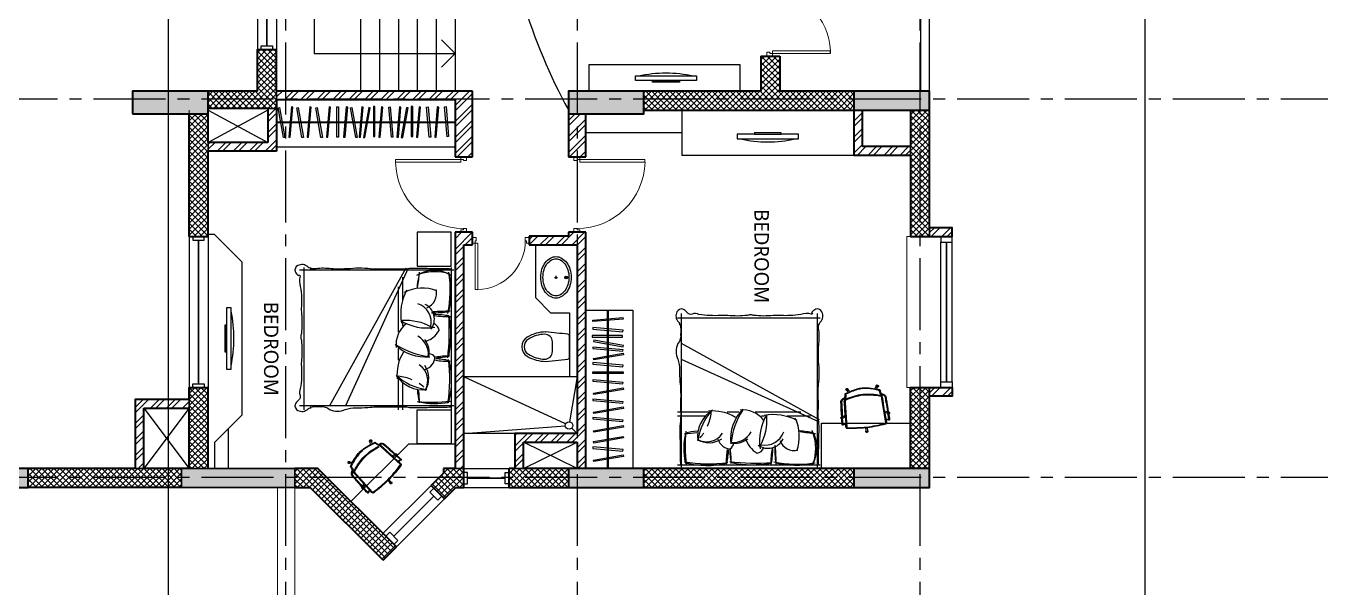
# Model space of a CAD drawing. Header units: millimetres. Extents: x -2409243 to -2334937, y -643723 to -441957.
# Drawn here: x -2390357 to -2373123, y -624773 to -617328 of the extents above; entities that cross this region are included whole.
import ezdxf

# ---------------------------------------------------------------- set-up
doc = ezdxf.new("R2010")
doc.units = ezdxf.units.MM
doc.header["$MEASUREMENT"] = 0
doc.linetypes.add('CENTER2', pattern=[28.575, 19.05, -3.175, 3.175, -3.175])
doc.linetypes.add('DASHED2', pattern=[0.375, 0.25, -0.125])
for name, color, linetype in [('A-Anno-Dims', 7, 'Continuous'), ('A-Anno-Grid Lines', 154, 'Continuous'), ('A-Elevation', 4, 'Continuous'), ('A-Sanitory', 181, 'Continuous'), ('A-Steps', 3, 'Continuous'), ('A-Wall Patt', 8, 'Continuous'), ('A-Window', 4, 'Continuous'), ('S-Conc Patt', 9, 'Continuous'), ('TAGS', 7, 'Continuous')]:
    doc.layers.add(name, color=color, linetype=linetype)
for name, color, linetype, lineweight in [('A-Detail Lines', 8, 'Continuous', 25), ('A-Door', 4, 'Continuous', 9), ('A-DTLS-Elevation', 4, 'Continuous', 25), ('A-Wall Ele', 3, 'Continuous', 20), ('A-Wall Sec', 1, 'Continuous', 30), ('P-Fixtures', 251, 'Continuous', 5), ('S-Concrete', 40, 'Continuous', 30)]:
    doc.layers.add(name, color=color, linetype=linetype, lineweight=lineweight)
doc.layers.add('I-Furniture', color=7, linetype='Continuous', lineweight=25, true_color=0xd17000)
doc.layers.add('revised', color=7, linetype='Continuous', lineweight=30, true_color=0xd38827)
doc.layers.get('A-Anno-Dims').off()
doc.styles.get("Standard").update_dxf_attribs({"font": 'trebuc.ttf'})
pattern_1 = [(45, (-1525842.6, -761657.07), (-106.066017, 106.066017), []), (45, (-1525771.88, -761657.07), (-106.066017, 106.066017), [])]
pattern_2 = [(225, (-1525842.595, -761657.066), (39.7747564, -39.7747564), []), (315, (-1525842.595, -761657.066), (39.7747564, 39.7747564), [])]
pattern_3 = [(45, (-1525842.6, -761774.57), (-106.066017, 106.066017), []), (45, (-1525771.88, -761774.57), (-106.066017, 106.066017), [])]

# ---------------------------------------------------------------- blocks, each defined once
blk = doc.blocks.new('Bay Win TRIAN')
at = {"layer": 'A-Window'}
for p, q in [((20940, -6882), (20304, -6245)), ((20763, -7059), (20127, -6422))]:
    blk.add_line(p, q, dxfattribs=at)
at = {"layer": 'A-Window', "color": 2, "lineweight": 30}
blk.add_line((20269, -6387), (20799, -6917), dxfattribs=at)
at = {"layer": 'A-Window'}
for points in [[(20269, -6281), (20322, -6334), (20215, -6440), (20162, -6387)], [(20905, -6917), (20852, -6864), (20746, -6970), (20799, -7023)]]:
    blk.add_lwpolyline(points, dxfattribs=at)
blk = doc.blocks.new('Toilet Win')
at = {"layer": 'A-Window', "color": 2, "lineweight": 30}
blk.add_line((22742, -8048), (22742, -8548), dxfattribs=at)
at = {"layer": 'A-Window'}
for points in [[(22617, -7998), (22617, -8598)], [(22667, -7998), (22667, -8048), (22817, -8048), (22817, -7998)], [(22867, -7998), (22867, -8598)], [(22667, -8598), (22667, -8548), (22817, -8548), (22817, -8598)]]:
    blk.add_lwpolyline(points, dxfattribs=at)
blk = doc.blocks.new('Bay Win Rec')
at = {"layer": 'A-Wall Ele'}
for points in [[(27370, -13729), (29370, -13729)], [(27370, -13729), (27370, -13779)], [(29370, -13729), (29370, -13779)]]:
    blk.add_lwpolyline(points, dxfattribs=at)
at = {"layer": 'A-Window'}
for p, q in [((27445, -14179), (29295, -14179)), ((27445, -14329), (29295, -14329))]:
    blk.add_line(p, q, dxfattribs=at)
at = {"layer": 'A-Window', "color": 2, "lineweight": 30}
blk.add_line((29295, -14254), (27445, -14254), dxfattribs=at)
at = {"layer": 'A-Window'}
for points in [[(27370, -14179), (27445, -14179), (27445, -14329), (27370, -14329)], [(29370, -14179), (29295, -14179), (29295, -14329), (29370, -14329)]]:
    blk.add_lwpolyline(points, dxfattribs=at)
blk = doc.blocks.new('ABL_Door_S - 1000 x 2100-11-3 Second Floor Lvl')
at = {"layer": 'A-Door', "color": 5}
for p, q in [((-500, 38), (-450, 38)), ((-500, -38), (-500, 38)), ((-450, 38), (-450, -3)), ((450, 38), (450, -3)), ((500, 38), (450, 38)), ((500, -38), (500, 38)), ((-500, -38), (-465, -38)), ((-465, -3), (-450, -3)), ((-465, -38), (-465, -3)), ((-430, -38), (-465, -38)), ((465, -3), (450, -3)), ((465, -38), (465, -3)), ((500, -38), (465, -38))]:
    blk.add_line(p, q, dxfattribs=at)
at = {"layer": 'A-Door', "color": 5, "lineweight": 18}
for p, q in [((-465, -38), (-465, -902)), ((-430, -38), (-430, -902)), ((-430, -902), (-465, -902))]:
    blk.add_line(p, q, dxfattribs=at)
at = {"layer": 'A-Door'}
blk.add_arc((-450, -3), 900, 271.2733, 0, dxfattribs=at)
blk = doc.blocks.new('Grid Residences')
at = {"layer": 'A-Anno-Grid Lines', "linetype": 'CENTER2', "ltscale": 50}
for p, q in [((-20087, 2923), (-20087, -27704)), ((-15072, 2923), (-15072, -27704)), ((12818, -13904), (-37818, -13904)), ((12818, -17764), (-37818, -17764)), ((12818, -22304), (-37818, -22304))]:
    blk.add_line(p, q, dxfattribs=at)
blk = doc.blocks.new('ABL_Door_S - 900 x 2100-6-3 Second Floor Lvl')
at = {"layer": 'A-Door', "color": 5, "lineweight": 18}
for p, q in [((-450, 37), (-400, 37)), ((-450, -38), (-450, 37)), ((-400, 37), (-400, -3)), ((400, 37), (400, -3)), ((450, 37), (400, 37)), ((450, -38), (450, 37)), ((-450, -38), (-415, -38)), ((-380, -38), (-450, -38)), ((-415, -3), (-400, -3)), ((-415, -38), (-415, -3)), ((-415, -38), (-415, -802)), ((-380, -38), (-380, -802)), ((415, -3), (400, -3)), ((415, -38), (415, -3)), ((450, -38), (415, -38))]:
    blk.add_line(p, q, dxfattribs=at)
blk.add_lwpolyline([(-380, -802), (-415, -802)], dxfattribs=at)
at = {"layer": 'A-Door', "lineweight": 18}
blk.add_arc((-400, -3), 800, 271.4325, 0, dxfattribs=at)
at = {"layer": 'A-Door', "color": 5, "lineweight": 18}
blk.add_arc((-400, -3), 800, 268.9256, 271.0744, dxfattribs=at)
blk = doc.blocks.new('dw d u s')
at = {"layer": 'A-Window'}
blk.add_line((-18535, -154670), (-18535, -154900), dxfattribs=at)
at = {"layer": 'A-Window', "color": 2, "lineweight": 60}
blk.add_line((-15610, -154785), (-18460, -154785), dxfattribs=at)
at = {"layer": 'A-Window'}
for points in [[(-15535, -154670), (-18535, -154670)], [(-18535, -154710), (-18460, -154710), (-18460, -154860), (-18535, -154860)], [(-15535, -154710), (-15610, -154710), (-15610, -154860), (-15535, -154860)], [(-15535, -154900), (-18535, -154900)]]:
    blk.add_lwpolyline(points, dxfattribs=at)
at = {"layer": 'A-Door'}
blk.add_blockref('ABL_Door_S - 900 x 2100-6-3 Second Floor Lvl', (-18985, -154785), dxfattribs=at)
blk = doc.blocks.new('ABL_Door_S - 750 x 2100-5-3 Second Floor Lvl')
at = {"layer": 'A-Door', "color": 5, "lineweight": 18}
for p, q in [((-375, 38), (-325, 38)), ((-375, -38), (-375, 38)), ((-325, 38), (-325, -3)), ((325, 38), (325, -3)), ((375, 38), (325, 38)), ((375, -38), (375, 38)), ((-375, -38), (-340, -38)), ((-340, -3), (-325, -3)), ((-340, -38), (-340, -3)), ((-340, -38), (-340, -652)), ((-305, -38), (-340, -38)), ((-305, -38), (-305, -652)), ((340, -3), (325, -3)), ((340, -38), (340, -3)), ((375, -38), (340, -38))]:
    blk.add_line(p, q, dxfattribs=at)
blk.add_lwpolyline([(-340, -652), (-305, -652)], dxfattribs=at)
at = {"layer": 'A-Door', "lineweight": 18}
blk.add_arc((-325, -3), 650, 271.7632, 0, dxfattribs=at)
blk = doc.blocks.new('Win 2000 @ 300W')
at = {"layer": 'A-Window', "color": 2, "lineweight": 30}
blk.add_line((1950, -125), (50, -125), dxfattribs=at)
at = {"layer": 'A-Window'}
for points in [[(2000, 0), (0, 0)], [(0, -50), (50, -50), (50, -200), (0, -200)], [(2000, -50), (1950, -50), (1950, -200), (2000, -200)], [(2000, -250), (0, -250)]]:
    blk.add_lwpolyline(points, dxfattribs=at)
blk = doc.blocks.new('Kitchen Win 1500')
at = {"layer": 'A-Window', "color": 2, "lineweight": 30}
blk.add_line((-37322, -4779), (-38722, -4779), dxfattribs=at)
at = {"layer": 'A-Window'}
for points in [[(-37272, -4654), (-38772, -4654)], [(-38772, -4704), (-38722, -4704), (-38722, -4854), (-38772, -4854)], [(-37272, -4704), (-37322, -4704), (-37322, -4854), (-37272, -4854)], [(-37272, -4904), (-38772, -4904)]]:
    blk.add_lwpolyline(points, dxfattribs=at)
blk = doc.blocks.new('Shaft 2')
at = {"layer": 'A-Detail Lines'}
for p, q in [((-10900, 51347), (-10100, 51947)), ((-10900, 51947), (-10100, 51347))]:
    blk.add_line(p, q, dxfattribs=at)
blk = doc.blocks.new('su')
at = {"layer": 'A-Detail Lines'}
for p, q in [((200582, 6823), (200582, 3573)), ((202447, 3573), (202267, 3753)), ((200582, 3573), (202447, 3573)), ((202447, 3573), (202267, 3393))]:
    blk.add_line(p, q, dxfattribs=at)
at = {"layer": 'A-DTLS-Elevation'}
for p, q in [((201132, 6873), (200082, 6873)), ((201132, 4123), (201132, 6873)), ((202497, 4123), (201132, 4123))]:
    blk.add_line(p, q, dxfattribs=at)
at = {"layer": 'A-Steps'}
for p, q in [((201082, 6823), (200082, 6823)), ((201082, 4073), (201082, 6823)), ((201082, 6573), (200082, 6573)), ((201082, 6323), (200082, 6323)), ((201082, 6073), (200082, 6073)), ((201082, 5823), (200082, 5823)), ((201082, 5573), (200082, 5573)), ((201082, 5323), (200082, 5323)), ((201082, 5073), (200082, 5073)), ((201082, 4823), (200082, 4823)), ((201082, 4573), (200082, 4573)), ((201082, 4323), (200082, 4323)), ((201082, 4073), (200082, 4073)), ((202497, 4073), (201082, 4073)), ((201197, 4073), (201197, 3073)), ((201447, 4073), (201447, 3073)), ((201697, 4073), (201697, 3073)), ((201947, 4073), (201947, 3073)), ((202197, 4073), (202197, 3073)), ((202447, 4073), (202447, 3073))]:
    blk.add_line(p, q, dxfattribs=at)
at = {"layer": 'A-Steps', "linetype": 'DASHED2', "ltscale": 1000}
blk.add_line((202497, 4123), (202497, 4073), dxfattribs=at)
at = {"layer": 'A-Detail Lines', "insert": (200494, 7057), "char_height": 150, "width": 588.38, "attachment_point": 1}
blk.add_mtext('UP', dxfattribs=at)
blk = doc.blocks.new('Sink TOILET')
for points in [[(1123786, -93318, -0.12976), (1123805, -93245, -0.106426), (1123866, -93176, -0.084431), (1123952, -93133, -0.073534), (1124061, -93117, -0.073534), (1124169, -93133, -0.084431), (1124255, -93176, -0.106426), (1124316, -93245, -0.12976), (1124336, -93318, -0.12976), (1124316, -93391, -0.106426), (1124255, -93460, -0.084431), (1124169, -93503, -0.073534), (1124061, -93519, -0.073534), (1123952, -93503, -0.084431), (1123866, -93460, -0.106426), (1123805, -93391, -0.12976)], [(1123815, -93318, -0.12976), (1123830, -93259, -0.106426), (1123883, -93199, -0.084431), (1123960, -93161, -0.073534), (1124061, -93146, -0.073534), (1124161, -93161, -0.084431), (1124238, -93199, -0.106426), (1124291, -93259, -0.12976), (1124307, -93318, -0.12976), (1124291, -93377, -0.106426), (1124238, -93437, -0.084431), (1124161, -93475, -0.073534), (1124061, -93490, -0.073534), (1123960, -93475, -0.084431), (1123883, -93437, -0.106426), (1123830, -93377, -0.12976)]]:
    blk.add_lwpolyline(points, format="xyb", close=True)
for radius in [17.8, 12.2]:
    blk.add_circle((1124061, -93182), radius)
at = {"layer": 'A-Detail Lines'}
for points in [[(1124041, -93318), (1124081, -93318)], [(1124061, -93338), (1124061, -93298)]]:
    blk.add_lwpolyline(points, dxfattribs=at)
blk = doc.blocks.new('Arrsng 2')
at = {"layer": 'A-Sanitory'}
for points in [[(-3869, -15557), (-4162, -15527, -0.384412), (-4184, -15502), (-4184, -15222, -0.383904), (-4162, -15197, -0.001434), (-3871, -15167, -0.140641), (-3624, -15237, -0.259738), (-3554, -15362, -0.259738), (-3624, -15487, -0.139471)], [(-3959, -15427), (-3959, -15297, -0.422961), (-3856, -15197, -0.13189), (-3640, -15262, -0.259738), (-3584, -15362, -0.259738), (-3640, -15462, -0.13189), (-3856, -15527, -0.422961)]]:
    blk.add_lwpolyline(points, format="xyb", close=True, dxfattribs=at)
blk.add_arc((-3868, -15192), 25, 89.84, 95.7189, dxfattribs=at)
blk = doc.blocks.new('h b  b')
at = {"layer": 'A-Detail Lines'}
for points in [[(67669, 2773), (66879, 2343)], [(66879, 2773), (67669, 2343)]]:
    blk.add_lwpolyline(points, dxfattribs=at)
blk = doc.blocks.new('s5')
at = {"layer": 'A-Detail Lines'}
for p, q in [((-39900, 54612), (-39550, 55322)), ((-39900, 55322), (-39550, 54612))]:
    blk.add_line(p, q, dxfattribs=at)
blk = doc.blocks.new('Res Col LAyout 11th Floor')
at = {"layer": 'S-Conc Patt'}
for points in [[(-900258, 143166), (-899258, 143166), (-899258, 143466), (-900258, 143466)], [(-894489, 143166), (-893489, 143166), (-893489, 143466), (-894489, 143466)], [(-890709, 143216), (-889709, 143216), (-889709, 143466), (-890709, 143466)], [(-903139, 138216), (-901639, 138216), (-901639, 138466), (-903139, 138466)], [(-899609, 138216), (-899609, 138466), (-898109, 138466), (-898109, 138216)], [(-894489, 138216), (-893489, 138216), (-893489, 138466), (-894489, 138466)], [(-890709, 138216), (-889709, 138216), (-889709, 138466), (-890709, 138466)]]:
    blk.add_hatch(color=256, dxfattribs=at).paths.add_polyline_path(points)
at = {"layer": 'S-Concrete', "lineweight": 35}
for points in [[(-900258, 143166), (-899258, 143166), (-899258, 143466), (-900258, 143466)], [(-894489, 143166), (-893489, 143166), (-893489, 143466), (-894489, 143466)], [(-890709, 143216), (-889709, 143216), (-889709, 143466), (-890709, 143466)], [(-903139, 138216), (-901639, 138216), (-901639, 138466), (-903139, 138466)], [(-894489, 138216), (-893489, 138216), (-893489, 138466), (-894489, 138466)], [(-890709, 138216), (-889709, 138216), (-889709, 138466), (-890709, 138466)]]:
    blk.add_lwpolyline(points, close=True, dxfattribs=at)
at = {"layer": 'S-Concrete'}
blk.add_lwpolyline([(-899609, 138216), (-899609, 138466), (-898109, 138466), (-898109, 138216), (-899609, 138216)], dxfattribs=at)
blk = doc.blocks.new('executive study table')
at = {"layer": 'I-Furniture'}
for p, q in [((-171, 533), (-152, 534)), ((-155, 571), (-133, 572)), ((-140, 567), (-139, 571)), ((-171, 7), (-152, 6)), ((-155, -30), (-133, -32)), ((-140, -27), (-139, -31))]:
    blk.add_line(p, q, dxfattribs=at)
for points in [[(-509, 270, -0.04406), (-503, 336, -0.026544), (-480, 437), (-506, 458, -3.638528), (-496, 470), (-474, 457, -0.010397), (-461, 495, -0.318214), (-452, 502, 0.043075), (-444, 502, 0.035302), (-412, 510, 0.013054), (-403, 513, -0.140274), (-393, 546, -0.187796), (-364, 568, -0.087841), (-327, 571, 0.059908), (-291, 573, -0.051364), (-254, 575), (-196, 578), (-157, 580, -1), (-129, 582), (-95, 584), (-77, 585, -0.040528), (-61, 585, 0.019703), (-50, 584, -0.367951), (-46, 580, -0.076399), (-46, 574, -0.223629), (-48, 571, -0.09063), (-48, 571, 0.435593), (-49, 571), (-50, 566, 0.041397), (-52, 552, 0.005779), (-52, 542, 0.01447), (-52, 538), (-15, 540, -0.416429), (3, 524, -0.025896), (23, 280), (60, 277, -3.543521), (59, 262), (23, 262, -0.026019), (3, 16, -0.416429), (-15, 0), (-52, 2, 0.01447), (-52, -2, 0.005779), (-52, -12, 0.041397), (-50, -26), (-49, -31, 0.435593), (-48, -31, -0.09063), (-48, -31, -0.223629), (-46, -34, -0.076399), (-46, -40, -0.367951), (-50, -44, 0.019703), (-61, -44, -0.040528), (-77, -45), (-95, -44), (-129, -42, -1), (-157, -40), (-196, -38), (-254, -35, -0.051364), (-291, -33, 0.059908), (-327, -31, -0.087841), (-364, -28, -0.187796), (-393, -6, -0.140274), (-403, 27, 0.013054), (-412, 30, 0.035302), (-444, 38, 0.043075), (-452, 39, -0.318214), (-461, 45, -0.010397), (-474, 84), (-496, 71, -3.638528), (-506, 82), (-480, 103, -0.026544), (-503, 204, -0.04406)], [(-499, 270, 0.04406), (-494, 206, 0.042095), (-452, 49, -0.042637), (-443, 48, -0.035302), (-409, 40, -0.026112), (-389, 32, 0.070764), (-375, 28), (-352, 25, 0.002232), (-338, 25), (-15, 10, 0.431435), (-7, 17, 0.026929), (13, 270, 0.026929), (-7, 523, 0.431435), (-15, 530), (-338, 515, 0.002232), (-352, 515), (-375, 512, 0.070764), (-389, 508, -0.026112), (-409, 500, -0.035302), (-443, 492, -0.042637), (-452, 492, 0.042095), (-494, 335, 0.04406)], [(-155, 571), (-171, 533), (-339, 525, 0.002292), (-353, 525), (-377, 522, 0.066419), (-392, 517, -0.120179), (-385, 541, -0.187796), (-362, 558, -0.087841), (-328, 561, 0.059908), (-289, 563, -0.052112), (-254, 565), (-195, 568)], [(-152, 534), (-62, 538, -0.01546), (-62, 542, -0.005779), (-62, 552, -0.041397), (-59, 569), (-58, 573, -0.044554), (-58, 574, -0.006403), (-62, 575, 0.040528), (-77, 575), (-94, 574), (-133, 572, -0.154174), (-140, 567)], [(-155, -30), (-171, 7), (-339, 15, -0.002292), (-353, 15), (-377, 19, -0.066419), (-392, 23, 0.120179), (-385, -1, 0.187796), (-362, -18, 0.087841), (-328, -21, -0.059908), (-289, -23, 0.052112), (-254, -25), (-195, -28)], [(-152, 6), (-62, 2, 0.01546), (-62, -2, 0.005779), (-62, -12, 0.041397), (-59, -28), (-58, -32, 0.044554), (-58, -34, 0.006403), (-62, -34, -0.040528), (-77, -35), (-94, -34), (-133, -32, 0.154174), (-140, -27)]]:
    blk.add_lwpolyline(points, format="xyb", close=True, dxfattribs=at)
for points in [[(-157, 580), (-129, 582)], [(-157, -40), (-129, -42)]]:
    blk.add_lwpolyline(points, dxfattribs=at)
for points in [[(-496, 470), (-505, 475, 0.915293), (-514, 464), (-506, 458)], [(-385, 39, -0.074007), (-425, 270, -0.074007), (-385, 501)], [(-376, 42, -0.073942), (-415, 270, -0.073942), (-376, 498)], [(23, 270, -0.000012), (23, 270, -0.000012)], [(60, 277), (69, 277, -0.745022), (68, 262), (59, 262)], [(-496, 71), (-505, 65, -0.915293), (-514, 77), (-506, 82)]]:
    blk.add_lwpolyline(points, format="xyb", dxfattribs=at)
at = {"layer": 'I-Furniture', "elevation": -950}
blk.add_lwpolyline([(24, 262, 0.001894), (23, 280, 0.000296)], format="xyb", dxfattribs=at)
blk = doc.blocks.new('A$C52E23077')
at = {"layer": 'I-Furniture'}
blk.add_lwpolyline([(23, -583), (85, -583), (85, 227), (23, 227)], close=True, dxfattribs=at)
at = {"layer": 'I-Furniture', "linetype": 'ByBlock'}
blk.add_lwpolyline([(3, 0), (2, -356), (23, -356), (24, 0)], close=True, dxfattribs=at)
blk.add_arc((-1595, -177), 1719, 347.7599, 12.1509, dxfattribs=at)
blk = doc.blocks.new('A$C6B7C0178')
at = {"layer": 'I-Furniture', "linetype": 'ByBlock'}
for p, q in [((2130, 906), (89, 906)), ((148, 942), (148, -944)), ((1495, 932), (486, -894)), ((1527, 932), (697, -894)), ((2098, 942), (2098, -944)), ((1450, 813), (1450, 507)), ((1396, 685), (1396, 83)), ((1450, 206), (1450, 167)), ((1396, -131), (1396, -288)), ((1396, -540), (1396, -944)), ((1450, -582), (1450, -944)), ((2130, -894), (89, -894))]:
    blk.add_line(p, q, dxfattribs=at)
at = {"layer": 'I-Furniture', "color": 0, "linetype": 'ByBlock'}
for points in [[(533, 921, 0.045167), (333, 927, -0.080578), (229, 922, 0.238231), (242, 929, -0.211134), (199, 947, 0.329446), (66, 965, 0.37589), (31, 886, 0.123892), (75, 829, -1.08815), (96, 825, 0.141351), (99, 687, -0.036442), (115, 543, -0.046791), (113, 428, 0.023628), (115, 321, -0.055897), (113, 64, 0.053528), (105, 21, 0.053528), (113, -22, -0.055897), (115, -279, 0.026973), (113, -372, -0.036947), (115, -518, -0.036442), (99, -662, 0.219023), (96, -751, -0.342539), (75, -818, 0.123892), (31, -875, 0.37589), (66, -953, 0.329446), (199, -935, -0.211134), (242, -917, 0.238231), (229, -910, -0.06219), (364, -905, -0.218233), (487, -940, 0.123513), (593, -963, 0.129887), (695, -941, -0.095063), (836, -920, 0.016498), (995, -914, -0.039412), (1214, -905, 0.025508), (1378, -905, -0.038458), (1509, -908, 0.058958), (1655, -915, 0.00267), (1898, -910, 0.015571), (2092, -907)], [(836, 931, -0.037552), (533, 921)], [(2092, 919, 0.015571), (1898, 922, 0.00267), (1655, 927, 0.058958), (1509, 920, -0.038458), (1378, 917, 0.025508), (1214, 917, -0.039412), (995, 925, 0.016498), (836, 931)]]:
    blk.add_lwpolyline(points, format="xyb", dxfattribs=at)
at = {"layer": 'I-Furniture', "linetype": 'ByBlock'}
for centre, radius, start, end in [((1868, 489), 413, 57.51, 123.8336), ((-5561, 1718), 7288, 351.7812, 353.3958), ((581, 646), 1504, 347.8698, 8.7941), ((1569, 211), 264, 348.0413, 70.8342), ((2088, -2734), 3094, 90.1063, 94.3312), ((1498, -462), 700, 61.0456, 94.1497), ((2057, 1293), 1004, 259.589, 272.0447), ((-922, 93), 2993, 353.3146, 4.0301), ((1531, -205), 264, 353.1541, 62.0001), ((1909, 748), 992, 237.3804, 263.3034), ((2046, -1017), 783, 87.8261, 101.4767), ((2039, 491), 792, 259.1667, 273.123), ((-47, -536), 2125, 351.3474, 6.9362), ((1859, 24), 706, 227.3201, 261.4624), ((1328, -1127), 631, 66.2982, 83.8539), ((1538, -558), 249, 329.3706, 56.8919), ((1328, -1127), 631, 49.9508, 56.951), ((1857, 1187), 2032, 264.0935, 276.4707), ((442, -864), 1236, 0.5029, 8.0813)]:
    blk.add_arc(centre, radius, start, end, dxfattribs=at)
at = {"layer": 'I-Furniture', "color": 0, "linetype": 'ByBlock'}
for centre, radius, start, end in [((1880, 180), 703, 73.9263, 107.1409), ((2517, 631), 873, 165.3177, 177.3751), ((890, 621), 1207, 347.2408, 11.1902), ((2130, 320), 702, 153.0538, 189.663), ((1716, 122), 545, 69.3026, 116.5026), ((1698, 597), 204, 291.4295, 14.3652), ((1653, 253), 221, 324.1671, 63.8421), ((1858, 1940), 1599, 269.1536, 277.5533), ((1721, -83), 355, 128.7278, 185.6813), ((1774, 803), 664, 238.6542, 279.1977), ((1828, 86), 114, 12.1757, 68.3207), ((1872, -784), 1100, 79.5301, 89.934), ((528, 56), 1563, 349.1717, 8.8688), ((1644, 283), 343, 285.4018, 329.7122), ((1755, 327), 572, 225.5269, 275.813), ((1532, -185), 274, 346.3296, 38.0812), ((1943, -478), 564, 148.1221, 185.9522), ((1689, -223), 198, 289.1335, 355.0933), ((1797, -297), 95.5, 30.1134, 85.8974), ((1873, -1052), 782, 75.3434, 88.3876), ((1867, 804), 1059, 271.8337, 280.6945), ((1000, -558), 1102, 344.9748, 13.7789), ((1724, -259), 422, 212.3262, 277), ((1499, -531), 301, 328.6569, 34.6491), ((2608, -615), 962, 184.2269, 193.5763), ((1876, 64), 926, 257.3175, 281.7435)]:
    blk.add_arc(centre, radius, start, end, dxfattribs=at)
blk = doc.blocks.new('A$C1D243960')
at = {"layer": 'I-Furniture', "linetype": 'Continuous'}
for p, q in [((187, -42), (187, 2323)), ((197, -42), (197, 2323))]:
    blk.add_line(p, q, dxfattribs=at)
for points in [[(-103, -42), (-103, 2323), (522, 2323), (522, -42)], [(-14, 2203), (384, 2238), (386, 2218), (-12, 2183)], [(-9, 2087), (390, 2053), (391, 2072), (-7, 2107)], [(-9, 1965), (390, 2000), (391, 1980), (-7, 1945)], [(-16, 1742), (384, 1742), (384, 1762), (-16, 1762)], [(-9, 1847), (390, 1812), (391, 1832), (-7, 1867)], [(-9, 1587), (390, 1552), (391, 1572), (-7, 1607)], [(0, 1680), (394, 1611), (397, 1630), (3, 1700)], [(-9, 1465), (390, 1500), (391, 1480), (-7, 1445)], [(-16, 1242), (384, 1242), (384, 1262), (-16, 1262)], [(-9, 1347), (390, 1312), (391, 1332), (-7, 1366)], [(-9, 1087), (390, 1052), (391, 1072), (-7, 1107)], [(0, 1180), (394, 1111), (397, 1130), (3, 1200)], [(-9, 883), (390, 848), (391, 868), (-7, 903)], [(0, 957), (394, 1026), (397, 1007), (3, 937)], [(-10, 779), (390, 779), (390, 759), (-10, 759)], [(-9, 655), (390, 620), (391, 640), (-7, 675)], [(0, 499), (394, 568), (397, 548), (3, 479)], [(-9, 399), (390, 364), (391, 384), (-7, 419)], [(-9, 157), (390, 122), (391, 142), (-7, 177)], [(0, 246), (394, 316), (397, 296), (3, 227)], [(0, 0), (394, 69), (397, 50), (3, -20)]]:
    blk.add_lwpolyline(points, close=True, dxfattribs=at)
blk = doc.blocks.new('A$C15FD22D8')
at = {"layer": 'I-Furniture', "linetype": 'Continuous'}
for p, q in [((2100, 297), (0, 297)), ((2100, 287), (0, 287))]:
    blk.add_line(p, q, dxfattribs=at)
for points in [[(2100, -3), (0, 0), (0, 622), (2100, 622)], [(134, 92), (99, 490), (119, 492), (153, 93)], [(252, 92), (287, 490), (267, 492), (232, 93)], [(357, 84), (357, 484), (337, 484), (337, 84)], [(418, 101), (488, 494), (468, 498), (399, 104)], [(511, 92), (546, 490), (526, 492), (491, 93)], [(642, 101), (572, 494), (592, 498), (661, 104)], [(715, 92), (750, 490), (730, 492), (695, 93)], [(820, 91), (820, 491), (840, 491), (840, 91)], [(943, 92), (978, 490), (958, 492), (923, 93)], [(1100, 101), (1030, 494), (1050, 498), (1120, 104)], [(1199, 92), (1234, 490), (1214, 492), (1179, 93)], [(1352, 101), (1283, 494), (1302, 498), (1372, 104)], [(1442, 92), (1477, 490), (1457, 492), (1422, 93)], [(1598, 101), (1529, 494), (1549, 498), (1618, 104)], [(1742, 101), (1673, 494), (1692, 498), (1762, 104)], [(1832, 92), (1867, 490), (1847, 492), (1812, 93)], [(1988, 101), (1919, 494), (1939, 498), (2008, 104)]]:
    blk.add_lwpolyline(points, close=True, dxfattribs=at)

msp = doc.modelspace()

# ---------------------------------------------------------------- hatches: boundary and pattern name
at = {"layer": 'A-Wall Patt'}
h = msp.add_hatch(dxfattribs=at)
h.set_pattern_fill('ANSI37', color=256, scale=450, angle=180, style=0)
h.set_pattern_definition(pattern_2)
h.paths.add_polyline_path([(-2387042.7, -618306.3), (-2387043.2, -618191.3), (-2387043.2, -617641.3), (-2387293.2, -617641.3), (-2387293.2, -618191.3), (-2387947.7, -618191.3), (-2387947.7, -618421.3), (-2387042.7, -618421.3)])
h = msp.add_hatch(dxfattribs=at)
h.set_pattern_fill('ANSI37', color=256, scale=450, angle=180, style=0)
h.set_pattern_definition(pattern_2)
h.paths.add_polyline_path([(-2380378.2, -617726.4), (-2380628.2, -617726.4), (-2380628.2, -618191.3), (-2380378.2, -618191.3)])
h = msp.add_hatch(dxfattribs=at)
h.set_pattern_fill('ANSI32', color=256, scale=400, style=0)
h.set_pattern_definition(pattern_1)
h.paths.add_polyline_path([(-2387035.8, -618191.3), (-2387035.3, -618306.3), (-2384678.2, -618306.3), (-2384678.2, -619061.3), (-2384448.2, -619061.3), (-2384448.2, -618191.3)])
h = msp.add_hatch(dxfattribs=at)
h.set_pattern_fill('ANSI37', color=256, scale=450, angle=180, style=0)
h.set_pattern_definition(pattern_2)
h.paths.add_polyline_path([(-2382178.2, -618191.3), (-2382178.2, -618441.3), (-2379398.2, -618441.3), (-2379398.2, -618191.3)])
h = msp.add_hatch(dxfattribs=at)
h.set_pattern_fill('ANSI37', color=256, scale=450, angle=180, style=0)
h.set_pattern_definition(pattern_2)
h.paths.add_polyline_path([(-2387947.7, -618491.3), (-2388198.2, -618491.3), (-2388198.2, -620116.3), (-2387948.2, -620116.3)])
h = msp.add_hatch(dxfattribs=at)
h.set_pattern_fill('ANSI32', color=256, scale=400, style=0)
h.set_pattern_definition(pattern_1)
h.paths.add_polyline_path([(-2387042.7, -618428.7), (-2387157.7, -618428.7), (-2387157.7, -618871.3), (-2387940.3, -618871.3), (-2387940.3, -618986.3), (-2387042.7, -618986.3)])
h = msp.add_hatch(dxfattribs=at)
h.set_pattern_fill('ANSI32', color=256, scale=400, style=0)
h.set_pattern_definition([(45, (-2587125.2, -621214.32), (-106.06602, 106.06602), []), (45, (-2587054.5, -621214.32), (-106.06602, 106.06602), [])])
h.paths.add_polyline_path([(-2382948.2, -618491.3), (-2383178.2, -618491.3), (-2383178.2, -619061.3), (-2382948.2, -619061.3)])
h = msp.add_hatch(dxfattribs=at)
h.set_pattern_fill('ANSI32', color=256, scale=400, style=0)
h.set_pattern_definition([(45, (-1525842.6, -761842.07), (-106.066017, 106.066017), []), (45, (-1525771.88, -761842.07), (-106.066017, 106.066017), [])])
h.paths.add_polyline_path([(-2378650.2, -619041.3), (-2378650.2, -618926.3), (-2379283.2, -618926.3), (-2379283.2, -618441.3), (-2379398.2, -618441.3), (-2379398.2, -619041.3)])
h = msp.add_hatch(dxfattribs=at)
h.set_pattern_fill('ANSI37', color=256, scale=450, angle=180, style=0)
h.set_pattern_definition(pattern_2)
h.paths.add_polyline_path([(-2378398.2, -620116.3), (-2378398.2, -618441.3), (-2378648.2, -618441.3), (-2378648.2, -620116.3)])
h = msp.add_hatch(dxfattribs=at)
h.set_pattern_fill('ANSI32', color=256, scale=400, style=0)
h.set_pattern_definition(pattern_1)
h.paths.add_polyline_path([(-2384678.2, -623184), (-2384563.2, -623184), (-2384563.2, -620226.3), (-2384448.2, -620226.3), (-2384448.2, -620061.3), (-2384678.2, -620061.3)])
h = msp.add_hatch(dxfattribs=at)
h.set_pattern_fill('ANSI32', color=256, scale=400, style=0)
h.set_pattern_definition(pattern_1)
h.paths.add_polyline_path([(-2383888.2, -623191.3), (-2383773.2, -623191.3), (-2383773.2, -622841.3), (-2383063.2, -622841.3), (-2383063.2, -623191.3), (-2382948.2, -623191.3), (-2382948.2, -620061.3), (-2383178.2, -620061.3), (-2383178.2, -620111.3), (-2383698.2, -620111.3), (-2383698.2, -620226.3), (-2383063.2, -620226.3), (-2383063.2, -622726.3), (-2383888.2, -622726.3)])
h = msp.add_hatch(dxfattribs=at)
h.set_pattern_fill('ANSI32', color=256, scale=400, style=0)
h.set_pattern_definition(pattern_3)
h.paths.add_polyline_path([(-2378396.2, -620001.3), (-2378396.2, -620116.3), (-2378098.2, -620116.3), (-2378098.2, -620001.3)])
h = msp.add_hatch(dxfattribs=at)
h.set_pattern_fill('ANSI37', color=256, scale=450, angle=180, style=0)
h.set_pattern_definition([(225, (-2388438.626, -623389.44), (39.7748, -39.7748), []), (315, (-2388438.626, -623389.44), (39.7748, 39.7748), [])])
h.paths.add_polyline_path([(-2388298.2, -623441.3), (-2388298.2, -623191.3), (-2390328.2, -623191.3), (-2390328.2, -623441.3)])
h.paths.add_polyline_path([(-2388198.2, -623191.3), (-2387948.2, -623191.3), (-2387948.2, -622116.3), (-2388198.2, -622116.3)])
h = msp.add_hatch(dxfattribs=at)
h.set_pattern_fill('ANSI37', color=256, scale=450, angle=180, style=0)
h.set_pattern_definition(pattern_2)
h.paths.add_polyline_path([(-2378398.2, -623191.3), (-2378398.2, -622116.3), (-2378648.2, -622116.3), (-2378648.2, -623191.3)])
h = msp.add_hatch(dxfattribs=at)
h.set_pattern_fill('ANSI32', color=256, scale=400, style=0)
h.set_pattern_definition(pattern_3)
h.paths.add_polyline_path([(-2378398.2, -622116.3), (-2378398.2, -622231.3), (-2378098.2, -622231.3), (-2378098.2, -622116.3)])
h = msp.add_hatch(dxfattribs=at)
h.set_pattern_fill('ANSI32', color=256, scale=400, style=0)
h.set_pattern_definition([(45, (-2388864.01, -622333.07), (-106.066, 106.066), []), (45, (-2388793.3, -622333.07), (-106.066, 106.066), [])])
h.paths.add_polyline_path([(-2388913.2, -622276.3), (-2388913.2, -623191.3), (-2388798.2, -623191.3), (-2388798.2, -622391.3), (-2388198.2, -622391.3), (-2388198.2, -622276.3)])
h = msp.add_hatch(dxfattribs=at)
h.set_pattern_fill('ANSI37', color=256, scale=450, angle=180, style=0)
h.set_pattern_definition(pattern_2)
h.paths.add_polyline_path([(-2385454.7, -624229.8), (-2386493.2, -623191.3), (-2386798.2, -623191.3), (-2386798.2, -623441.3), (-2386596.7, -623441.3), (-2385631.5, -624406.5)])
h = msp.add_hatch(dxfattribs=at)
h.set_pattern_fill('ANSI37', color=256, scale=450, angle=180, style=0)
h.set_pattern_definition(pattern_2)
h.paths.add_polyline_path([(-2384563.2, -623191.3), (-2384829, -623191.3), (-2384829, -623250.4), (-2384995.1, -623416.6), (-2384818.3, -623593.4), (-2384666.3, -623441.3), (-2384563.2, -623441.3)])
h = msp.add_hatch(dxfattribs=at)
h.set_pattern_fill('ANSI37', color=256, scale=450, angle=180, style=0)
h.set_pattern_definition(pattern_2)
h.paths.add_polyline_path([(-2383178.2, -623191.3), (-2383963.2, -623191.3), (-2383963.2, -623441.3), (-2383178.2, -623441.3)])
h = msp.add_hatch(dxfattribs=at)
h.set_pattern_fill('ANSI37', color=256, scale=450, angle=180, style=0)
h.set_pattern_definition(pattern_2)
h.paths.add_polyline_path([(-2379398.2, -623441.3), (-2379398.2, -623191.3), (-2382178.2, -623191.3), (-2382178.2, -623441.3)])

# ---------------------------------------------------------------- linework, layer by layer
at = {"layer": 'A-Detail Lines'}
for points in [[(-2383214.6, -622599.3), (-2384563.2, -621976.3)], [(-2383063.2, -621976.3), (-2383161.1, -622570.9)], [(-2384563.2, -622726.3), (-2383219.1, -622624.1)], [(-2383133.9, -622655.6), (-2383063.2, -622726.3)]]:
    msp.add_lwpolyline(points, dxfattribs=at)
at = {"layer": 'A-Sanitory', "ltscale": 0.5}
msp.add_lwpolyline([(-2383613.2, -620226.3), (-2383613.2, -620926.3), (-2383413.2, -621126.3)], dxfattribs=at)
at = {"layer": 'A-Sanitory'}
for points in [[(-2383163.2, -620776.3), (-2383163.2, -620783.1)], [(-2383413.2, -621126.3), (-2383163.2, -621126.3)], [(-2383163.2, -621126.3), (-2383163.2, -621976.3)], [(-2384463.2, -621976.3), (-2384563.2, -621976.3)], [(-2383063.2, -621976.3), (-2384563.2, -621976.3)], [(-2383888.2, -622726.3), (-2384563.2, -622726.3)]]:
    msp.add_lwpolyline(points, dxfattribs=at)
msp.add_circle((-2383169.2, -622620.3), 50, dxfattribs=at)
at = {"layer": 'A-Steps'}
for p, q in [((-2378513.2, -618191.3), (-2378513.2, -613391.3)), ((-2378398.2, -618191.3), (-2378398.2, -613391.3))]:
    msp.add_line(p, q, dxfattribs=at)
msp.add_arc((-2376514.8, -614808.1), 7588.1, 185.18299, 208.58128, dxfattribs=at)
at = {"layer": 'A-Wall Ele'}
msp.add_line((-2388198.2, -618441.3), (-2388198.2, -620063.8), dxfattribs=at)
for points in [[(-2387028.2, -628116.3), (-2387028.2, -623441.3)], [(-2386798.2, -628116.3), (-2386798.2, -623441.3)]]:
    msp.add_lwpolyline(points, dxfattribs=at)
at = {"layer": 'A-Wall Sec', "lineweight": 35}
for p, q in [((-2380628.2, -617726.4), (-2380628.2, -618191.3)), ((-2380628.2, -617726.4), (-2380378.2, -617726.4)), ((-2380378.2, -617726.4), (-2380378.2, -618191.3)), ((-2387293.2, -618191.3), (-2387947.7, -618191.3)), ((-2384448.2, -618191.3), (-2387043.2, -618191.3)), ((-2384678.2, -618306.3), (-2387042.7, -618306.3)), ((-2387042.7, -618306.3), (-2387042.7, -618986.3)), ((-2384678.2, -618306.3), (-2384678.2, -619061.3)), ((-2384448.2, -619061.3), (-2384448.2, -618191.3)), ((-2380628.2, -618191.3), (-2382178.2, -618191.3)), ((-2379398.2, -618191.3), (-2380378.2, -618191.3)), ((-2388198.2, -620116.3), (-2388198.2, -618491.3)), ((-2387157.7, -618421.3), (-2387947.7, -618421.3)), ((-2387947.7, -618871.3), (-2387947.7, -618491.3)), ((-2387157.7, -618421.3), (-2387157.7, -618871.3)), ((-2383178.2, -618491.3), (-2383178.2, -619061.3)), ((-2382948.2, -619061.3), (-2382948.2, -618491.3)), ((-2382178.2, -618441.3), (-2379398.2, -618441.3)), ((-2379398.2, -618441.3), (-2379398.2, -619041.3)), ((-2379283.2, -618926.3), (-2379283.2, -618441.3)), ((-2378648.2, -618441.3), (-2378648.2, -618926.3)), ((-2378398.2, -620001.3), (-2378398.2, -618441.3)), ((-2387157.7, -618871.3), (-2387947.7, -618871.3)), ((-2387042.7, -618986.3), (-2387947.7, -618986.3)), ((-2387947.7, -620116.3), (-2387947.7, -618986.3)), ((-2378648.2, -619041.3), (-2379398.2, -619041.3)), ((-2378648.2, -618926.3), (-2379283.2, -618926.3)), ((-2384678.2, -619061.3), (-2384448.2, -619061.3)), ((-2383178.2, -619061.3), (-2382948.2, -619061.3)), ((-2384678.2, -620061.3), (-2384678.2, -623191.3)), ((-2384448.2, -620061.3), (-2384678.2, -620061.3)), ((-2384448.2, -620226.3), (-2384448.2, -620061.3)), ((-2383178.2, -620061.3), (-2383178.2, -620111.3)), ((-2382948.2, -620061.3), (-2383178.2, -620061.3)), ((-2382948.2, -623191.3), (-2382948.2, -620061.3)), ((-2388198.2, -620116.3), (-2387947.7, -620116.3)), ((-2384563.2, -620226.3), (-2384448.2, -620226.3)), ((-2384563.2, -623441.3), (-2384563.2, -620226.3)), ((-2383178.2, -620111.3), (-2383698.2, -620111.3)), ((-2383698.2, -620111.3), (-2383698.2, -620226.3)), ((-2383698.2, -620226.3), (-2383063.2, -620226.3)), ((-2383063.2, -620226.3), (-2383063.2, -622726.3)), ((-2378398.2, -623191.3), (-2378398.2, -622116.3)), ((-2383888.2, -622726.3), (-2383888.2, -623191.3)), ((-2383063.2, -622726.3), (-2383888.2, -622726.3)), ((-2383773.2, -623191.3), (-2383773.2, -622841.3)), ((-2383773.2, -622841.3), (-2383063.2, -622841.3)), ((-2383063.2, -622841.3), (-2383063.2, -623191.3)), ((-2386493.2, -623191.3), (-2386798.2, -623191.3)), ((-2385454.7, -624229.8), (-2386493.2, -623191.3)), ((-2384829, -623250.4), (-2384995.1, -623416.6)), ((-2384678.2, -623191.3), (-2384829, -623191.3)), ((-2384829, -623191.3), (-2384829, -623250.4)), ((-2384678.2, -623191.3), (-2384828.2, -623191.3)), ((-2383888.2, -623191.3), (-2383963.2, -623191.3)), ((-2383963.2, -623441.3), (-2383963.2, -623191.3)), ((-2383178.2, -623191.3), (-2383773.2, -623191.3)), ((-2379398.2, -623191.3), (-2382178.2, -623191.3)), ((-2386798.2, -623441.3), (-2386596.7, -623441.3)), ((-2385631.5, -624406.5), (-2386596.7, -623441.3)), ((-2384818.3, -623593.4), (-2384995.1, -623416.6)), ((-2384818.3, -623593.4), (-2384666.3, -623441.3)), ((-2384666.3, -623441.3), (-2384563.2, -623441.3)), ((-2383963.2, -623441.3), (-2383178.2, -623441.3)), ((-2382178.2, -623441.3), (-2379398.2, -623441.3)), ((-2385631.5, -624406.5), (-2385454.7, -624229.8))]:
    msp.add_line(p, q, dxfattribs=at)
at = {"layer": 'A-Wall Sec'}
for p, q in [((-2387042.7, -618306.3), (-2387043.2, -618191.3)), ((-2387157.7, -618421.3), (-2387042.7, -618421.3)), ((-2387947.7, -618871.3), (-2387947.7, -618986.3)), ((-2378648.2, -618926.3), (-2378648.2, -619041.3)), ((-2378398.2, -620001.3), (-2378398.2, -620116.3)), ((-2388198.2, -622391.3), (-2388198.2, -622276.3)), ((-2388913.2, -623191.3), (-2388798.2, -623191.3)), ((-2384678.2, -623191.3), (-2384563.2, -623191.3)), ((-2383773.2, -623191.3), (-2383888.2, -623191.3))]:
    msp.add_line(p, q, dxfattribs=at)
at = {"layer": 'A-Wall Sec', "lineweight": 35}
for points in [[(-2387293.2, -618191.3), (-2387293.2, -617641.3), (-2387043.2, -617641.3)], [(-2387043.2, -618191.3), (-2387043.2, -617641.3)], [(-2378648.2, -619041.3), (-2378648.2, -620116.3), (-2378098.2, -620116.3), (-2378098.2, -620001.3), (-2378398.2, -620001.3)], [(-2388198.2, -622116.3), (-2388198.2, -622276.3)], [(-2388198.2, -622276.3), (-2388198.2, -622116.3)], [(-2388198.2, -622116.3), (-2387948.2, -622116.3)], [(-2387948.2, -623191.3), (-2387948.2, -622116.3)], [(-2378648.2, -623191.3), (-2378648.2, -622116.3), (-2378098.2, -622116.3), (-2378098.2, -622231.3), (-2378398.2, -622231.3)], [(-2388198.2, -622276.3), (-2388913.2, -622276.3), (-2388913.2, -623191.3)], [(-2388913.2, -622391.3), (-2388913.2, -622391.3)], [(-2388798.2, -622391.3), (-2388198.2, -622391.3)], [(-2388798.2, -623191.3), (-2388798.2, -622391.3)], [(-2388198.2, -623191.3), (-2388198.2, -622391.3)], [(-2388913.2, -623191.3), (-2390328.2, -623191.3)], [(-2388198.2, -623191.3), (-2388798.2, -623191.3)], [(-2388298.2, -623441.3), (-2390328.2, -623441.3)]]:
    msp.add_lwpolyline(points, dxfattribs=at)
at = {"layer": 'Defpoints'}
msp.add_lwpolyline([(-2375546.6, -606458.3), (-2375546.6, -625175.3), (-2388471.9, -625175.3), (-2388471.9, -606458.3)], close=True, dxfattribs=at)
at = {"layer": 'I-Furniture'}
for p, q in [((-2381678.2, -618441.3), (-2381678.2, -619041.3)), ((-2379398.2, -619041.3), (-2379398.2, -618447.8)), ((-2381678.2, -618741.3), (-2382948.2, -618741.3)), ((-2379398.2, -619041.3), (-2381678.2, -619041.3)), ((-2387681.4, -622663.7), (-2387681.4, -623191.3))]:
    msp.add_line(p, q, dxfattribs=at)
for points in [[(-2382905.8, -617841.3), (-2382905.8, -618191.3), (-2380905.8, -618191.3), (-2380905.8, -617841.3)], [(-2385178.2, -620061.3), (-2385178.2, -620511.3), (-2384728.2, -620511.3), (-2384728.2, -620061.3)], [(-2385178.2, -622861.3), (-2385178.2, -622411.3), (-2384728.2, -622411.3), (-2384728.2, -622861.3)]]:
    msp.add_lwpolyline(points, close=True, dxfattribs=at)
for points in [[(-2387498.2, -622480.5), (-2387498.2, -620455.3), (-2387864.6, -620088.8), (-2387948.2, -620088.8)], [(-2387498.2, -622480.5), (-2387498.2, -622480.5), (-2387864.6, -622847), (-2387864.6, -622847), (-2387864.6, -623191.3)], [(-2379828.2, -623191.3), (-2379828.2, -622591.3), (-2378648.2, -622591.3)], [(-2386055.8, -623628.7), (-2385288.4, -622861.3), (-2384678.2, -622861.3)]]:
    msp.add_lwpolyline(points, dxfattribs=at)

# ---------------------------------------------------------------- block references
at = {"layer": 'A-Anno-Dims', "rotation": 90}
msp.add_blockref('Kitchen Win 1500', (-2391947.5, -578868.8), dxfattribs=at)
at = {"layer": 'A-Anno-Grid Lines', "rotation": 90}
msp.add_blockref('Grid Residences', (-2400827.4, -603219.8), dxfattribs=at)
at = {"layer": 'A-Detail Lines'}
msp.add_blockref('h b  b', (-2454827.2, -621214.3), dxfattribs=at)
at = {"layer": 'A-Detail Lines', "xscale": -1}
msp.add_blockref('Arrsng 2', (-2387347.5, -606214.3), dxfattribs=at)
at = {"layer": 'A-Detail Lines', "xscale": -1, "rotation": 90}
msp.add_blockref('Shaft 2', (-2336851.6, -633291.3), dxfattribs=at)
at = {"layer": 'A-Detail Lines', "rotation": 90}
msp.add_blockref('s5', (-2328451.6, -583291.3), dxfattribs=at)
at = {"layer": 'A-Door', "rotation": 270}
msp.add_blockref('ABL_Door_S - 1000 x 2100-11-3 Second Floor Lvl', (-2384563.2, -619561.3), dxfattribs=at)
at = {"layer": 'A-Door', "xscale": -1, "rotation": 90}
msp.add_blockref('ABL_Door_S - 1000 x 2100-11-3 Second Floor Lvl', (-2383065.7, -619561.3), dxfattribs=at)
at = {"layer": 'A-Door'}
msp.add_blockref('ABL_Door_S - 750 x 2100-5-3 Second Floor Lvl', (-2384073.2, -620168.8), dxfattribs=at)
at = {"layer": 'A-Elevation', "rotation": 90}
msp.add_blockref('Win 2000 @ 300W', (-2388198.2, -622116.3), dxfattribs=at)
at = {"layer": 'A-Sanitory', "ltscale": 0.5, "rotation": 270}
msp.add_blockref('Sink TOILET', (-2290024.3, 503402.8), dxfattribs=at)
at = {"layer": 'A-Steps', "rotation": 90}
msp.add_blockref('dw d u s', (-2535298, -598291.3), dxfattribs=at)
at = {"layer": 'A-Wall Ele', "rotation": 90}
for name, p in [('Bay Win Rec', (-2392427.4, -649486.1)), ('Toilet Win', (-2392561.3, -646058.4)), ('Bay Win TRIAN', (-2391877, -644356.8))]:
    msp.add_blockref(name, p, dxfattribs=at)
at = {"layer": 'A-Wall Patt'}
msp.add_blockref('su', (-2587125.2, -621264.3), dxfattribs=at)
at = {"layer": 'A-Wall Sec', "rotation": 270}
msp.add_blockref('A$C1D243960', (-2387000.7, -618409.4), dxfattribs=at)
at = {"layer": 'I-Furniture', "xscale": -1, "rotation": 270}
msp.add_blockref('A$C52E23077', (-2381708.6, -618073.2), dxfattribs=at)
at = {"layer": 'I-Furniture'}
for name, p, rotation in [('A$C52E23077', (-2380360.3, -618738.9), 270), ('A$C6B7C0178', (-2380787.3, -621048.7), 270), ('executive study table', (-2379502.4, -622657.8, -450), 276.2661672005444), ('executive study table', (-2385767.6, -623519.7, -450), 315)]:
    msp.add_blockref(name, p, dxfattribs=dict(at, rotation=rotation))
msp.add_blockref('A$C6B7C0178', (-2386825.8, -621467.1), dxfattribs=at)
at = {"layer": 'P-Fixtures'}
msp.add_blockref('A$C52E23077', (-2387728.4, -621290), dxfattribs=at)
at = {"layer": 'revised', "rotation": 270}
msp.add_blockref('A$C15FD22D8', (-2382945.7, -621091.3), dxfattribs=at)
at = {"layer": 'S-Concrete'}
msp.add_blockref('Res Col LAyout 11th Floor', (-1488689.3, -761657.1), dxfattribs=at)

# ---------------------------------------------------------------- texts
at = {"layer": 'TAGS'}
for p in [(-2380714.2, -619691.2), (-2387206.8, -620918.2)]:
    msp.add_text(' BEDROOM', height=189.95, rotation=270, dxfattribs=at).set_placement(p)

doc.saveas('drawing.dxf')
